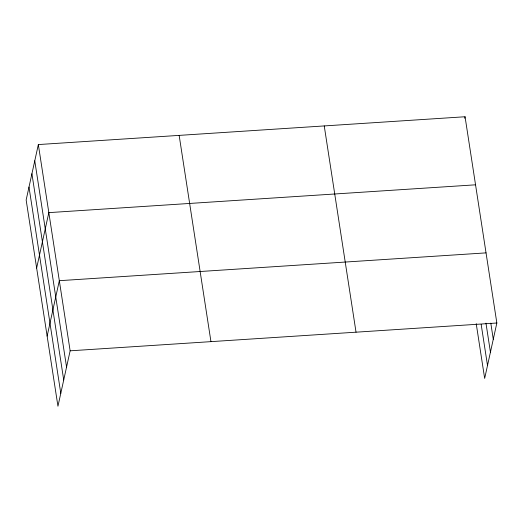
<?xml version="1.0" encoding="UTF-8"?>
<svg xmlns="http://www.w3.org/2000/svg" width="523" height="523" viewBox="0 0 523 523"><rect width="100%" height="100%" fill="white"/><g stroke="black" fill="none" stroke-linecap="round" stroke-linejoin="round"><path stroke-width="0.78" d="M38.336 144.564L26.15 199.995L57.948 406.247L70.134 350.815L38.336 144.564L465.052 116.753L496.85 323.005L484.664 378.436L476.211 323.626M36.643 268.057L48.829 212.626L475.544 184.815M47.135 336.119L59.321 280.688L486.037 252.877M464.712 118.296L465.052 116.753M70.134 350.815L496.85 323.005M490.796 323.129L493.281 339.25M485.965 323.162L490.437 352.182M481.167 324.397L487.508 365.505M324.24 125.925L356.032 332.183M179.154 135.385L210.952 341.643M34.766 160.803L66.558 367.061M31.923 173.734L63.721 379.992M28.994 187.064L60.786 393.316"/></g></svg>
